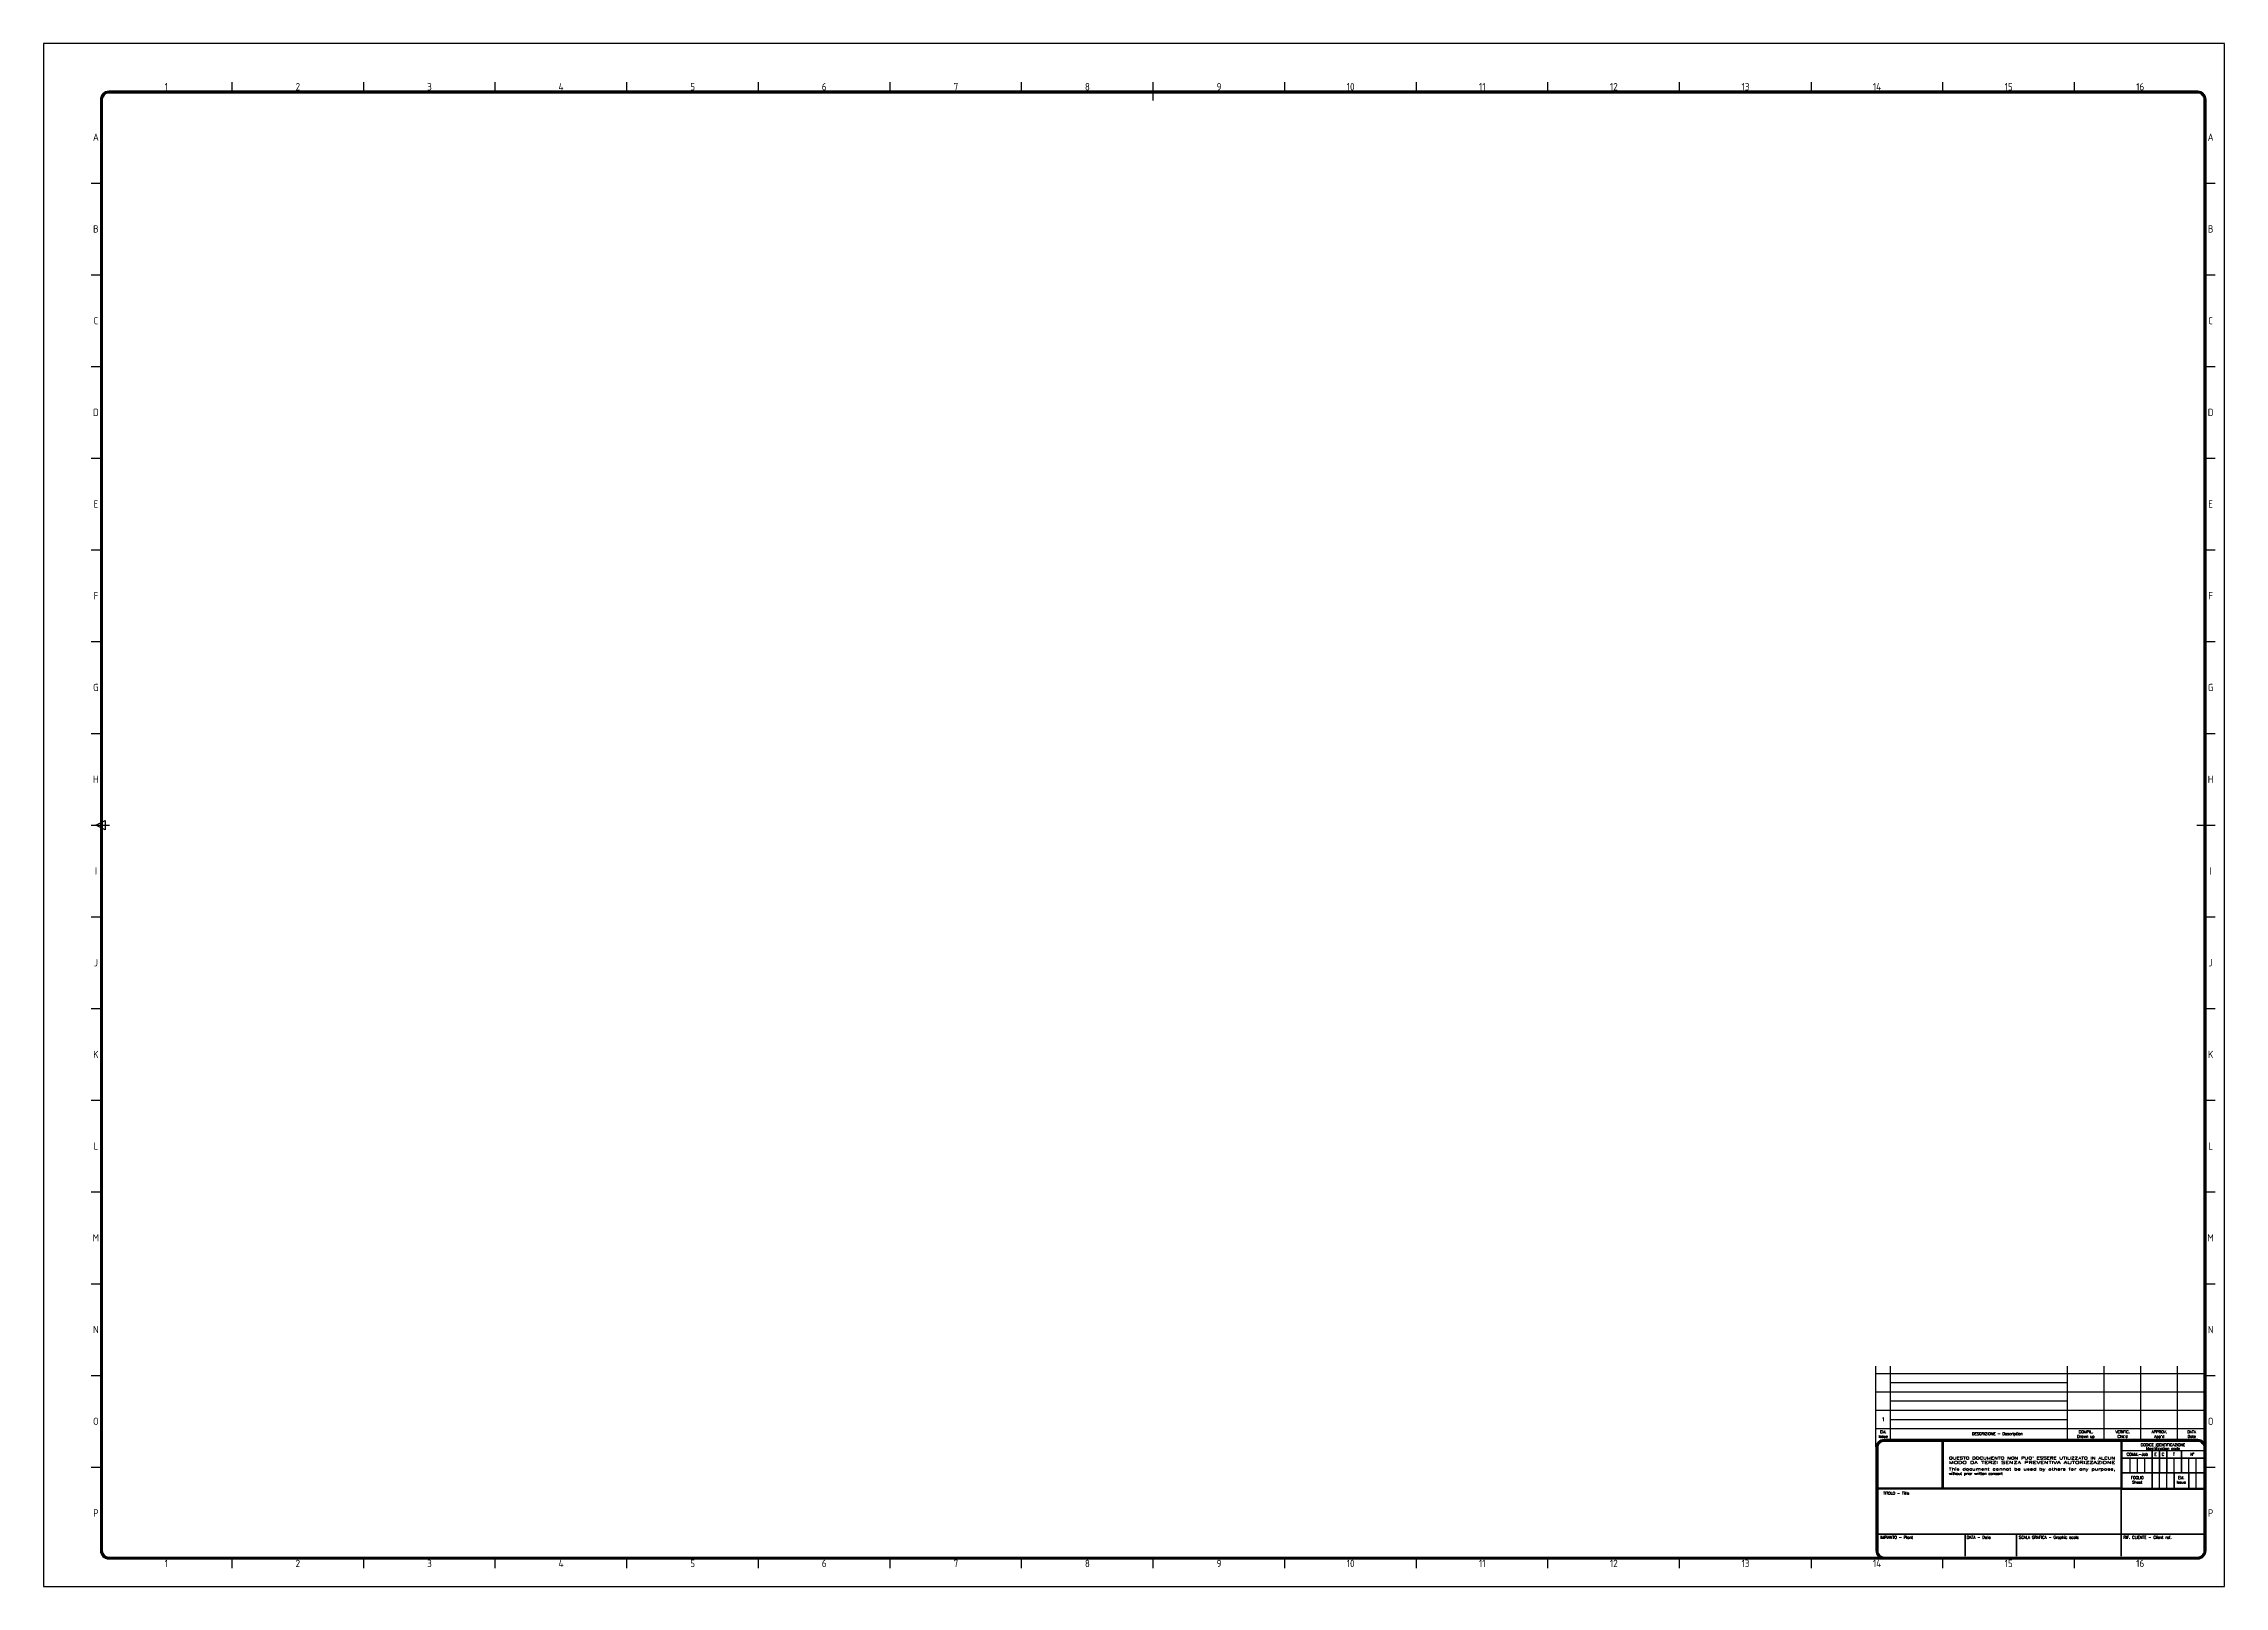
# Model space of a CAD drawing. Extents: x 0 to 1189, y 0 to 841.
import ezdxf
from ezdxf.enums import TextEntityAlignment as Align

# ---------------------------------------------------------------- set-up
doc = ezdxf.new("R2010")
doc.units = 0
doc.layers.get('0').update_dxf_attribs({"linetype": 'CONTINUOUS'})
doc.styles.add('ISO_PROPORTIONAL', font='ISOCP.SHX')
doc.styles.add('ROMANS', font='ROMANS.SHX', dxfattribs={"height": 3.5})

# ---------------------------------------------------------------- blocks, each defined once
blk = doc.blocks.new('CARTA0')
for p, q in [((-1086.2, 815), (-1086.2, 820)), ((-1014.5, 815), (-1014.5, 820)), ((-942.8, 815), (-942.8, 820)), ((-871, 815), (-871, 820)), ((-799.2, 815), (-799.2, 820)), ((-727.5, 815), (-727.5, 820)), ((-655.8, 815), (-655.8, 820)), ((-584, 810), (-584, 820)), ((-512.2, 815), (-512.2, 820)), ((-440.5, 815), (-440.5, 820)), ((-368.8, 815), (-368.8, 820)), ((-297, 815), (-297, 820)), ((-225.2, 815), (-225.2, 820)), ((-153.5, 815), (-153.5, 820)), ((-81.8, 815), (-81.8, 820)), ((-1163, 765), (-1158, 765)), ((-10, 765), (-5, 765)), ((-1163, 715), (-1158, 715)), ((-10, 715), (-5, 715)), ((-1163, 665), (-1158, 665)), ((-10, 665), (-5, 665)), ((-1163, 615), (-1158, 615)), ((-10, 615), (-5, 615)), ((-1163, 565), (-1158, 565)), ((-10, 565), (-5, 565)), ((-1163, 515), (-1158, 515)), ((-10, 515), (-5, 515)), ((-1163, 465), (-1158, 465)), ((-10, 465), (-5, 465)), ((-1160.5, 415), (-1155.5, 417.5)), ((-1155.5, 417.5), (-1155.5, 412.5)), ((-1163, 415), (-1153, 415)), ((-1155.5, 412.5), (-1160.5, 415)), ((-15, 415), (-5, 415)), ((-1163, 365), (-1158, 365)), ((-10, 365), (-5, 365)), ((-1163, 315), (-1158, 315)), ((-10, 315), (-5, 315)), ((-1163, 265), (-1158, 265)), ((-10, 265), (-5, 265)), ((-1163, 215), (-1158, 215)), ((-10, 215), (-5, 215)), ((-1163, 165), (-1158, 165)), ((-10, 165), (-5, 165)), ((-10, 74), (-10, 120)), ((-1163, 115), (-1158, 115)), ((-10, 115), (-5, 115)), ((-1163, 65), (-1158, 65)), ((-10, 65), (-5, 65)), ((-1086.2, 10), (-1086.2, 15)), ((-1014.5, 10), (-1014.5, 15)), ((-942.8, 10), (-942.8, 15)), ((-871, 10), (-871, 15)), ((-799.2, 10), (-799.2, 15)), ((-727.5, 10), (-727.5, 15)), ((-655.8, 10), (-655.8, 15)), ((-584, 10), (-584, 15)), ((-512.2, 10), (-512.2, 15)), ((-440.5, 10), (-440.5, 15)), ((-368.8, 10), (-368.8, 15)), ((-297, 10), (-297, 15)), ((-225.2, 10), (-225.2, 15)), ((-153.5, 10), (-153.5, 15)), ((-81.8, 10), (-81.8, 15))]:
    blk.add_line(p, q)
at = {"color": 5}
for p, q in [((-190, 76), (-190, 120)), ((-182, 80), (-182, 120)), ((-85.5, 79.5), (-85.5, 120)), ((-65.5, 79.5), (-65.5, 120)), ((-45.5, 79.5), (-45.5, 120)), ((-25.5, 79.5), (-25.5, 120)), ((-10, 74), (-10, 120)), ((-190, 116), (-10, 116)), ((-85.5, 111), (-182, 111)), ((-190, 106), (-10, 106)), ((-190, 96), (-10, 96)), ((-85.5, 101), (-182, 101)), ((-190, 86), (-10, 86)), ((-182, 91), (-85.5, 91)), ((-153.8, 53), (-153.8, 79.1)), ((-153.7, 53), (-153.7, 79.1)), ((-153.6, 53), (-153.6, 79.1)), ((-153.5, 53), (-153.5, 79.1)), ((-153.4, 53), (-153.4, 79.1)), ((-153.3, 53), (-153.3, 79.1)), ((-153.2, 53), (-153.2, 79.1)), ((-56.5, 80), (-56.5, 16.5)), ((-56.4, 80), (-56.4, 16.5)), ((-56.3, 80), (-56.3, 16.5)), ((-56, 74), (-10, 74)), ((-39.6, 74), (-39.6, 53.5)), ((-39.5, 74), (-39.5, 53.5)), ((-39.4, 74), (-39.4, 53.5)), ((-35.6, 74), (-35.6, 62)), ((-35.5, 74), (-35.5, 62)), ((-35.4, 74), (-35.4, 62)), ((-31.6, 74), (-31.6, 62)), ((-31.5, 74), (-31.5, 62)), ((-31.4, 74), (-31.4, 62)), ((-23.6, 74), (-23.6, 62)), ((-23.5, 74), (-23.5, 62)), ((-23.4, 74), (-23.4, 62)), ((-56.1, 70.1), (-10, 70.1)), ((-56.1, 70), (-10, 70)), ((-56.1, 69.9), (-10, 69.9)), ((-56.1, 62.1), (-10, 62.1)), ((-56.1, 62), (-10, 62)), ((-56.1, 61.9), (-10, 61.9)), ((-51.5, 70), (-51.5, 62)), ((-47.5, 70), (-47.5, 62)), ((-43.5, 70), (-43.5, 62)), ((-35.5, 62), (-35.5, 53.5)), ((-31.5, 62), (-31.5, 53.5)), ((-27.6, 62), (-27.6, 53.5)), ((-27.5, 70), (-27.5, 62)), ((-27.5, 62), (-27.5, 53.5)), ((-27.4, 62), (-27.4, 53.5)), ((-19.6, 62.1), (-19.6, 53.5)), ((-19.5, 70), (-19.5, 53.5)), ((-19.4, 62.1), (-19.4, 53.5)), ((-15.5, 70), (-15.5, 62)), ((-15.5, 62), (-15.5, 53.5)), ((-56, 53.5), (-189, 53.5)), ((-56, 53.4), (-189, 53.4)), ((-56, 53.3), (-189, 53.3)), ((-56, 53.2), (-189, 53.2)), ((-56, 53.1), (-189, 53.1)), ((-56, 53), (-189, 53)), ((-56.5, 53), (-11, 53)), ((-56.4, 53.1), (-11, 53.1)), ((-56.3, 53.2), (-11, 53.2)), ((-188.5, 28.6), (-10.8, 28.6)), ((-188.5, 28.5), (-10.8, 28.5)), ((-188.5, 28.4), (-10.8, 28.4)), ((-141.5, 28.5), (-141.5, 16.5)), ((-141.4, 28.5), (-141.4, 16.5)), ((-141.3, 28.5), (-141.3, 16.5)), ((-113.5, 28.5), (-113.5, 16.5)), ((-113.4, 28.5), (-113.4, 16.5)), ((-113.3, 28.5), (-113.3, 16.5))]:
    blk.add_line(p, q, dxfattribs=at)
blk.add_lwpolyline([(-1189, 0), (0, 0), (0, 841), (-1189, 841)], close=True, dxfattribs=at)
for points in [[(-1153.5, 15), (-14.5, 15, 0.414214), (-10, 19.5), (-10, 810.5, 0.414214), (-14.5, 815), (-1153.5, 815, 0.414214), (-1158, 810.5), (-1158, 19.5, 0.414214)], [(-1153.5, 15.1), (-14.5, 15.1, 0.414214), (-10.1, 19.5), (-10.1, 810.5, 0.414214), (-14.5, 814.9), (-1153.5, 814.9, 0.414214), (-1157.9, 810.5), (-1157.9, 19.5, 0.414214)], [(-1153.5, 15.2), (-14.5, 15.2, 0.414214), (-10.2, 19.5), (-10.2, 810.5, 0.414214), (-14.5, 814.8), (-1153.5, 814.8, 0.414214), (-1157.8, 810.5), (-1157.8, 19.5, 0.414214)], [(-1153.5, 15.3), (-14.5, 15.3, 0.414214), (-10.3, 19.5), (-10.3, 810.5, 0.414214), (-14.5, 814.7), (-1153.5, 814.7, 0.414214), (-1157.7, 810.5), (-1157.7, 19.5, 0.414214)], [(-1153.5, 15.4), (-14.5, 15.4, 0.414214), (-10.4, 19.5), (-10.4, 810.5, 0.414214), (-14.5, 814.6), (-1153.5, 814.6, 0.414214), (-1157.6, 810.5), (-1157.6, 19.5, 0.414214)], [(-1153.5, 15.5), (-14.5, 15.5, 0.414214), (-10.5, 19.5), (-10.5, 810.5, 0.414214), (-14.5, 814.5), (-1153.5, 814.5, 0.414214), (-1157.5, 810.5), (-1157.5, 19.5, 0.414214)], [(-1153.5, 15.6), (-14.5, 15.6, 0.414214), (-10.6, 19.5), (-10.6, 810.5, 0.414214), (-14.5, 814.4), (-1153.5, 814.4, 0.414214), (-1157.4, 810.5), (-1157.4, 19.5, 0.414214)], [(-1153.5, 15.7), (-14.5, 15.7, 0.414214), (-10.7, 19.5), (-10.7, 810.5, 0.414214), (-14.5, 814.3), (-1153.5, 814.3, 0.414214), (-1157.3, 810.5), (-1157.3, 19.5, 0.414214)], [(-1153.5, 15.8), (-14.5, 15.8, 0.414214), (-10.8, 19.5), (-10.8, 810.5, 0.414214), (-14.5, 814.2), (-1153.5, 814.2, 0.414214), (-1157.2, 810.5), (-1157.2, 19.5, 0.414214)], [(-1153.5, 15.9), (-14.5, 15.9, 0.414214), (-10.9, 19.5), (-10.9, 810.5, 0.414214), (-14.5, 814.1), (-1153.5, 814.1, 0.414214), (-1157.1, 810.5), (-1157.1, 19.5, 0.414214)], [(-1153.5, 16), (-14.5, 16, 0.414214), (-11, 19.5), (-11, 810.5, 0.414214), (-14.5, 814), (-1153.5, 814, 0.414214), (-1157, 810.5), (-1157, 19.5, 0.414214)], [(-185.5, 15), (-14.5, 15, 0.414214), (-10, 19.5), (-10, 75.5, 0.414214), (-14.5, 80), (-185.5, 80, 0.414214), (-190, 75.5), (-190, 19.5, 0.414214)], [(-185.5, 15.1), (-14.5, 15.1, 0.414214), (-10.1, 19.5), (-10.1, 75.5, 0.414214), (-14.5, 79.9), (-185.5, 79.9, 0.414214), (-189.9, 75.5), (-189.9, 19.5, 0.414214)], [(-185.5, 15.2), (-14.5, 15.2, 0.414214), (-10.2, 19.5), (-10.2, 75.5, 0.414214), (-14.5, 79.8), (-185.5, 79.8, 0.414214), (-189.8, 75.5), (-189.8, 19.5, 0.414214)], [(-185.5, 15.3), (-14.5, 15.3, 0.414214), (-10.3, 19.5), (-10.3, 75.5, 0.414214), (-14.5, 79.7), (-185.5, 79.7, 0.414214), (-189.7, 75.5), (-189.7, 19.5, 0.414214)], [(-185.5, 15.4), (-14.5, 15.4, 0.414214), (-10.4, 19.5), (-10.4, 75.5, 0.414214), (-14.5, 79.6), (-185.5, 79.6, 0.414214), (-189.6, 75.5), (-189.6, 19.5, 0.414214)], [(-185.5, 15.5), (-14.5, 15.5, 0.414214), (-10.5, 19.5), (-10.5, 75.5, 0.414214), (-14.5, 79.5), (-185.5, 79.5, 0.414214), (-189.5, 75.5), (-189.5, 19.5, 0.414214)], [(-185.5, 15.6), (-14.5, 15.6, 0.414214), (-10.6, 19.5), (-10.6, 75.5, 0.414214), (-14.5, 79.4), (-185.5, 79.4, 0.414214), (-189.4, 75.5), (-189.4, 19.5, 0.414214)], [(-185.5, 15.7), (-14.5, 15.7, 0.414214), (-10.7, 19.5), (-10.7, 75.5, 0.414214), (-14.5, 79.3), (-185.5, 79.3, 0.414214), (-189.3, 75.5), (-189.3, 19.5, 0.414214)], [(-185.5, 15.8), (-14.5, 15.8, 0.414214), (-10.8, 19.5), (-10.8, 75.5, 0.414214), (-14.5, 79.2), (-185.5, 79.2, 0.414214), (-189.2, 75.5), (-189.2, 19.5, 0.414214)], [(-185.5, 15.9), (-14.5, 15.9, 0.414214), (-10.9, 19.5), (-10.9, 75.5, 0.414214), (-14.5, 79.1), (-185.5, 79.1, 0.414214), (-189.1, 75.5), (-189.1, 19.5, 0.414214)], [(-185.5, 16), (-14.5, 16, 0.414214), (-11, 19.5), (-11, 75.5, 0.414214), (-14.5, 79), (-185.5, 79, 0.414214), (-189, 75.5), (-189, 19.5, 0.414214)]]:
    blk.add_lwpolyline(points, format="xyb", close=True, dxfattribs=at)
for points in [[(-56.2, 80), (-56.2, 53.3), (-11, 53.3)], [(-56.1, 80), (-56.1, 53.4), (-11, 53.4)], [(-56, 80), (-56, 53.5), (-11, 53.5)]]:
    blk.add_lwpolyline(points, dxfattribs=at)
for s, height, style, p in [('1', 4, 'ISO_PROPORTIONAL', (-1122.1, 817.5)), ('2', 4, 'ISO_PROPORTIONAL', (-1050.4, 817.5)), ('3', 4, 'ISO_PROPORTIONAL', (-978.6, 817.5)), ('4', 4, 'ISO_PROPORTIONAL', (-906.9, 817.5)), ('5', 4, 'ISO_PROPORTIONAL', (-835.1, 817.5)), ('6', 4, 'ISO_PROPORTIONAL', (-763.4, 817.5)), ('7', 4, 'ISO_PROPORTIONAL', (-691.6, 817.5)), ('8', 4, 'ISO_PROPORTIONAL', (-619.9, 817.5)), ('9', 4, 'ISO_PROPORTIONAL', (-548.1, 817.5)), ('10', 4, 'ISO_PROPORTIONAL', (-476.4, 817.5)), ('11', 4, 'ISO_PROPORTIONAL', (-404.6, 817.5)), ('12', 4, 'ISO_PROPORTIONAL', (-332.9, 817.5)), ('13', 4, 'ISO_PROPORTIONAL', (-261.1, 817.5)), ('14', 4, 'ISO_PROPORTIONAL', (-189.4, 817.5)), ('15', 4, 'ISO_PROPORTIONAL', (-117.6, 817.5)), ('16', 4, 'ISO_PROPORTIONAL', (-45.9, 817.5)), ('A', 4, 'ISO_PROPORTIONAL', (-1160.5, 790)), ('A', 4, 'ISO_PROPORTIONAL', (-7.5, 790)), ('B', 4, 'ISO_PROPORTIONAL', (-1160.5, 740)), ('B', 4, 'ISO_PROPORTIONAL', (-7.5, 740)), ('C', 4, 'ISO_PROPORTIONAL', (-1160.5, 690)), ('C', 4, 'ISO_PROPORTIONAL', (-7.5, 690)), ('D', 4, 'ISO_PROPORTIONAL', (-1160.5, 640)), ('D', 4, 'ISO_PROPORTIONAL', (-7.5, 640)), ('E', 4, 'ISO_PROPORTIONAL', (-1160.5, 590)), ('E', 4, 'ISO_PROPORTIONAL', (-7.5, 590)), ('F', 4, 'ISO_PROPORTIONAL', (-1160.5, 540)), ('F', 4, 'ISO_PROPORTIONAL', (-7.5, 540)), ('G', 4, 'ISO_PROPORTIONAL', (-1160.5, 490)), ('G', 4, 'ISO_PROPORTIONAL', (-7.5, 490)), ('H', 4, 'ISO_PROPORTIONAL', (-1160.5, 440)), ('H', 4, 'ISO_PROPORTIONAL', (-7.5, 440)), ('I', 4, 'ISO_PROPORTIONAL', (-1160.5, 390)), ('I', 4, 'ISO_PROPORTIONAL', (-7.5, 390)), ('J', 4, 'ISO_PROPORTIONAL', (-1160.5, 340)), ('J', 4, 'ISO_PROPORTIONAL', (-7.5, 340)), ('K', 4, 'ISO_PROPORTIONAL', (-1160.5, 290)), ('K', 4, 'ISO_PROPORTIONAL', (-7.5, 290)), ('L', 4, 'ISO_PROPORTIONAL', (-1160.5, 240)), ('L', 4, 'ISO_PROPORTIONAL', (-7.5, 240)), ('M', 4, 'ISO_PROPORTIONAL', (-1160.5, 190)), ('M', 4, 'ISO_PROPORTIONAL', (-7.5, 190)), ('N', 4, 'ISO_PROPORTIONAL', (-1160.5, 140)), ('N', 4, 'ISO_PROPORTIONAL', (-7.5, 140)), ('O', 4, 'ISO_PROPORTIONAL', (-1160.5, 90)), ('DESCRIZIONE - Description', 1.5, 'ROMANS', (-123.8, 83)), ('O', 4, 'ISO_PROPORTIONAL', (-7.5, 90)), ('COMM.-Job', 1.5, 'ROMANS', (-47.5, 72)), ('CODICE IDENTIFICAZIONE', 1.5, 'ROMANS', (-33.5, 77.2)), ('Identification code', 1.5, 'ROMANS', (-33.5, 75.2)), ('E', 1.5, 'ROMANS', (-37.5, 72)), ('C', 1.5, 'ROMANS', (-33.5, 72)), ('T', 1.5, 'ROMANS', (-27.5, 72)), ('N%%127', 1.5, 'ROMANS', (-17.5, 72)), ('P', 4, 'ISO_PROPORTIONAL', (-1160.5, 40)), ('P', 4, 'ISO_PROPORTIONAL', (-7.5, 40)), ('1', 4, 'ISO_PROPORTIONAL', (-1122.1, 12.5)), ('2', 4, 'ISO_PROPORTIONAL', (-1050.4, 12.5)), ('3', 4, 'ISO_PROPORTIONAL', (-978.6, 12.5)), ('4', 4, 'ISO_PROPORTIONAL', (-906.9, 12.5)), ('5', 4, 'ISO_PROPORTIONAL', (-835.1, 12.5)), ('6', 4, 'ISO_PROPORTIONAL', (-763.4, 12.5)), ('7', 4, 'ISO_PROPORTIONAL', (-691.6, 12.5)), ('8', 4, 'ISO_PROPORTIONAL', (-619.9, 12.5)), ('9', 4, 'ISO_PROPORTIONAL', (-548.1, 12.5)), ('10', 4, 'ISO_PROPORTIONAL', (-476.4, 12.5)), ('11', 4, 'ISO_PROPORTIONAL', (-404.6, 12.5)), ('12', 4, 'ISO_PROPORTIONAL', (-332.9, 12.5)), ('13', 4, 'ISO_PROPORTIONAL', (-261.1, 12.5)), ('14', 4, 'ISO_PROPORTIONAL', (-189.4, 12.5)), ('15', 4, 'ISO_PROPORTIONAL', (-117.6, 12.5)), ('16', 4, 'ISO_PROPORTIONAL', (-45.9, 12.5))]:
    blk.add_text(s, height=height, dxfattribs=dict(style=style)).set_placement(p, align=Align.MIDDLE)
at = {"style": 'ROMANS'}
for s, p in [('EM.', (-186, 83.5)), ('COMPIL.', (-75.5, 83.5)), ('VERIFIC.', (-55.5, 83.5)), ('APPROV.', (-35.5, 83.5)), ('DATA', (-17.8, 83.5)), ('Issue', (-186, 81)), ('Drawn up', (-75.5, 81)), ("Chk'd", (-55.5, 81)), ("App'd", (-35.5, 81)), ('Date', (-17.8, 81)), ('FOGLIO', (-47.5, 58.5)), ('EM.', (-23.5, 58.5)), ('Sheet', (-47.5, 56)), ('Issue', (-23.5, 56))]:
    blk.add_text(s, height=1.5, dxfattribs=at).set_placement(p, align=Align.CENTER)
at = {"color": 1, "style": 'ROMANS'}
blk.add_text('1', height=2, dxfattribs=at).set_placement((-186, 91), align=Align.MIDDLE)
at = {"color": 5, "style": 'ROMANS'}
for s, width, p, p2 in [('This document cannot be used by others for any purpose,', 1.296429, (-150.2, 63.2), (-59.5, 63.2)), ("QUESTO DOCUMENTO NON PUO' ESSERE UTILIZZATO IN ALCUN", 1.259167, (-150.2, 69.2), (-59.5, 69.2)), ('MODO DA TERZI SENZA PREVENTIVA AUTORIZZAZIONE', 1.494706, (-150.2, 66.8), (-59.5, 66.8))]:
    blk.add_text(s, height=1.5, dxfattribs=dict(at, width=width)).set_placement(p, p2, align=Align.FIT)
blk.add_text('without prior written consent', height=1.5, dxfattribs=at).set_placement((-150.2, 60.8))
at = {"style": 'ROMANS'}
for s, p in [('TITOLO - Title', (-186, 50)), ('IMPIANTO - Plant', (-187.5, 26)), ('SCALA GRAFICA - Graphic scale', (-112, 26)), ('RIF. CLIENTE - Client ref.', (-55, 26))]:
    blk.add_text(s, height=1.5, dxfattribs=at).set_placement(p)
at = {"style": 'ROMANS', "width": 0.878754}
blk.add_text('DATA - Date', height=1.5, dxfattribs=at).set_placement((-140.5, 26), (-127.4, 26), align=Align.FIT)
at = {"color": 1, "style": 'ROMANS'}
blk.add_attdef('XXX', (-180.5, 92.5), '', height=2, dxfattribs=at)
for tag, height, p in [('XXX', 2, (-75.5, 91)), ('XXX', 2, (-55.5, 91)), ('XXX', 2, (-35.5, 91)), ('XXX', 2, (-18.5, 91)), ('X', 3.5, (-53.5, 66)), ('X', 3.5, (-49.5, 66)), ('X', 3.5, (-45.5, 66)), ('X', 3.5, (-41.5, 66)), ('X', 3.5, (-37.5, 66)), ('X', 3.5, (-37.5, 58)), ('X', 3.5, (-33.5, 66)), ('X', 3.5, (-33.5, 58)), ('X', 3.5, (-29.5, 58)), ('X', 3.5, (-29.5, 66)), ('X', 3.5, (-25.5, 66)), ('X', 3.5, (-21.5, 66)), ('X', 3.5, (-17.5, 66)), ('X', 3.5, (-17.5, 58)), ('X', 3.5, (-13.5, 66)), ('X', 3.5, (-13.5, 58))]:
    blk.add_attdef(tag, text='', height=height, dxfattribs=at).set_placement(p, align=Align.MIDDLE)
at = {"color": 40, "style": 'ROMANS'}
for p in [(-122.5, 46.8), (-122.5, 40.8), (-122.5, 34.8)]:
    blk.add_attdef('XXX', text='', height=4, dxfattribs=at).set_placement(p, align=Align.MIDDLE)
at = {"color": 116, "style": 'ROMANS'}
for p in [(-185.5, 19.5), (-138.3, 19.5), (-103.9, 19.5), (-53.3, 19.5)]:
    blk.add_attdef('XXX', p, '', height=2, dxfattribs=at)

msp = doc.modelspace()

# ---------------------------------------------------------------- block references
msp.add_blockref('CARTA0', (1189, 0))

doc.saveas('drawing.dxf')
